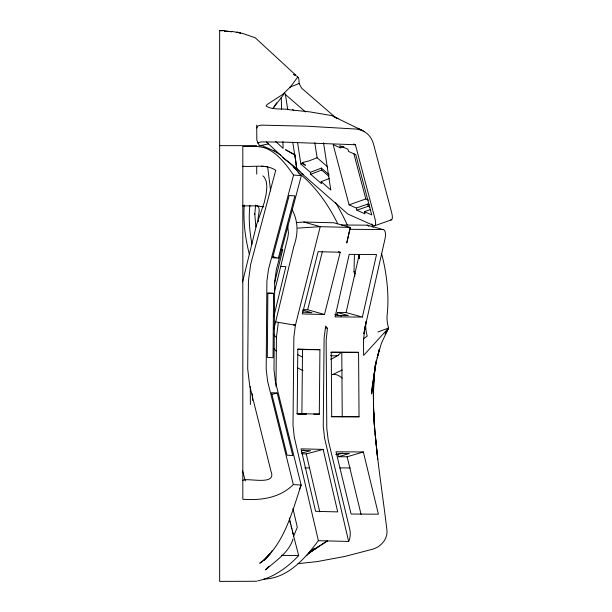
<?xml version="1.0" encoding="UTF-8"?>
<svg xmlns="http://www.w3.org/2000/svg" width="612" height="612" viewBox="0 0 612 612"><rect width="100%" height="100%" fill="white"/><g stroke="black" fill="none" stroke-linecap="round" stroke-linejoin="round"><path stroke-width="0.92" d="M358.624 257.247L359.267 254.393A111.047 100.567 -89.6 0 1 359.412 258.685L358.624 257.247L346.094 312.587L337.38 312.533L336.868 314.782L335.078 314.767M273.564 293.347L273.036 357.768L267.322 357.4L267.849 292.98L273.564 293.347L268.018 293.301M275.974 386.333L276.448 337.097L278.361 322.333M304.646 414.018L301.892 414.003L302.519 349.574L298.113 349.467M319.303 414.133L319.931 349.712L297.807 349.146L297.18 413.574L319.303 414.133L313.803 414.094M354.899 276.127A105.218 55.279 69.3 0 0 354.027 271.476L354.432 254.324M373.496 387.113L373.534 408.426M373.626 383.456L374.016 377.053M258.363 221.674C256.788 217.344 262.097 207.858 256.726 205.441L256.726 205.877L263.734 206.841M374.269 374.307L374.613 370.642L373.266 393.508L373.932 420.482L373.626 411.21M255.663 205.066L254.745 214.46L254.753 213.856L255.893 227.021M348.626 541.444L324.567 438.047L323.251 426.051L324.108 337.992L325.653 326.028L327.443 328.33L326.15 340.326L326.785 428.385L328.254 440.349L349.712 529.02A18.574 16.815 -89.6 0 1 349.077 540.702L348.626 541.444L318.385 540.679C304.99 558.458 288.03 578.241 263.979 579.12M375.684 362.771L373.756 379.8L373.412 404.716L374.513 427.107L373.603 412.182M256.726 127.946L257.966 125.888L261.217 125.123L307.079 126.21L356.635 129.086L362.136 130.387L366.787 133.278A23.225 21.435 -66 0 1 373.534 144.118L391.649 212.555A9.272 2.693 70.6 0 1 390.678 219.769M375.653 362.572L371.606 393.96L376.403 360.116M371.637 390.28L375.416 365.594L379.356 349.169L377.16 357.905L381.414 343.24L388.651 327.963L377.887 332.025M375.018 368.118L376.349 360.59M363.773 333.785L365.846 323.037A23.172 12.179 69.3 0 0 367.238 336.042L363.398 338.811M297.822 228.1L320.214 226.662L350.286 227.427L346.797 242.865L350.286 227.427L333.915 222.783L303.835 222.018L296.246 222.607M362.38 317.062L376.541 254.546L349.215 254.37L335.055 316.894L362.38 317.062L346.094 312.587M273.916 316.243L285.873 266.587L280.281 266.495M273.924 329.034L293.882 246.169C298.258 233.822 298.312 221.888 292.352 210.031M242.566 281.918L256.642 224.497L264.292 202.457L266.212 193.797L266.855 186.714L266.228 181.206L264.33 177.266L262.908 175.889M274.581 282.859L282.698 249.75L280.931 249.306M274.52 291.61L287.824 237.357L288.459 233.187L287.594 225.17M303.261 309.618L307.675 309.733L322.501 251.134M340.241 252.243L318.118 251.685L302.359 313.941L324.482 314.499L340.241 252.243L338.474 251.746M293.561 175.078L268.515 269.119L266.893 281.092L266.174 369.151L267.597 381.146L293.339 484.559C280.028 497.9 260.819 500.662 242.819 499.247L242.819 146.498C252.113 146.566 262.204 145.243 270.481 150.521C280.189 156.519 287.105 165.875 293.561 175.078L301.372 175.583L276.326 269.624L274.704 281.597L273.985 369.656L275.408 381.651L301.15 485.064C292.322 511.28 285.154 540.74 263.94 560.118L270.198 553.73L264.514 559.682L259.855 563.155L264.514 559.682L269.869 553.806M278.315 258.134L294.892 195.886L289.178 195.519L272.6 257.767L278.315 258.134L272.96 256.703M292.995 539.073C288.91 552.644 275.576 560.929 265.447 569.925L268.897 566.192M299.467 489.317L301.15 485.064L293.339 484.559M293.5 536.586L297.294 527.207L292.972 508.641M385.254 333.762L388.536 328.009A23.172 12.179 69.3 0 1 387.144 315.004A120.51 63.311 69.3 0 0 381.72 254.034M385.04 334.297L388.651 327.963L363.605 355.427L363.497 340.563L364.79 328.567L385.093 238.428A9.272 3.833 -75.7 0 0 383.028 229.523L367.162 225.17L341.488 225.002M276.601 102.847L273.074 108.347L284.282 93.69M270.955 552.376L272.003 550.831M336.822 118.682L301.662 88.197L299.115 83.5L298.993 80.379A9.272 6.38 -47 0 0 297.761 77.035L290.34 87.019L282.622 94.47L267.169 104.484L266.075 106.021C272.791 110.451 282.055 108.033 289.774 109.793L309.634 111.851L331.712 115.584L364.591 131.641M292.261 530.788L298.679 555.604C287.594 567.309 273.702 577.552 257.667 580.88M306.52 555.757L314.017 548.75L308.532 553.477L317.758 547.097L309.81 552.307M257.438 142.994L261.248 141.907L284.442 142.129L355.404 144.746L374.911 218.438A9.272 2.693 70.6 0 1 373.94 225.66L347.861 214.039L301.777 173.548L303.414 174.474M342.246 369.969L332.5 374.628A23.172 12.179 69.3 0 1 342.192 378.124M295.497 168.736L296.659 168.017L295.497 168.736L293.859 167.764M289.522 87.34L299.115 83.5M295.007 154.966L285.674 149.772L295.007 154.966L296.193 164.307L292.735 142.122M297.531 142.344L300.867 164.054L302.305 163.496L305.472 165.278A120.51 63.311 69.3 0 0 302.282 162.547L308.754 160.994L317.108 157.751L327.795 167.015M296.698 167.887L296.116 164.085L296.575 167.933L301.532 172.959L295.489 168.537M300.867 164.054L310.406 172.332L321.369 168.07L329.264 174.917M310.406 172.332L310.712 174.298L321.675 170.044L328.851 176.264M310.712 174.298L321.476 183.631L321.17 181.665L329.608 178.39M369.243 204.806L367.613 204.087L356.314 208.057L349.092 204.836L333.142 144.585L340.402 147.813L343.875 146.589M349.092 204.836L365.831 198.954L368.447 200.116M356.314 208.057L356.888 210.222L368.187 206.252L369.816 206.978M356.888 210.222L365.043 213.856L364.469 211.683L370.551 209.549M374.705 225.736L391.443 219.853M335.889 454.502L339.538 453.416L349.368 453.477L338.413 456.728L337.878 454.487L336.087 454.471M337.878 454.487L342.437 453.132M338.413 456.728L347.126 456.782L363.352 451.97L378.407 514.195L351.089 514.026L336.026 451.801L363.352 451.97M301.326 450.792L303.957 450.088M301.846 453.041L310.621 450.692L302.665 450.493M301.861 453.806L306.268 453.92L323.174 449.407L337.717 511.892L315.585 511.334L301.043 448.848L323.174 449.407M258.991 145.817L268.507 143.919M271.835 394.396L277.213 393.049L292.765 455.542L287.051 455.175L271.498 392.682L277.213 393.049M298.052 563.652L316.817 561.64L344.839 556.461L372.654 549.201C380.978 546.745 387.985 538.996 386.906 529.923C382.27 490.709 375.63 451.671 373.618 412.19M219.647 30.684L224.275 30.6L219.647 30.684L219.647 581.4L256.726 581.262M330.794 352.321L358.571 352.344L359.037 416.772L331.26 416.749M219.647 145.641L256.726 145.641M242.819 166.25C253.59 167.26 266.151 163.771 275.714 170.297L250.668 264.346L248.426 280.946L247.707 369.013L249.681 385.652L270.94 471.079C277.244 486.234 248.35 477.605 242.819 480.259M242.459 205.877L256.726 205.877M304.768 467.935L309.511 467.928M339.867 467.928L350.293 467.92M224.528 31.197L231.94 31.694L224.528 31.197L228.276 31.243M349.75 229.316L383.028 229.531M358.571 352.344L331.253 352.175L331.712 416.596L359.037 416.772M297.447 349.276L307.216 349.49L298.174 349.421M302.519 349.574L319.931 349.712M296.82 413.697L306.589 413.911L297.547 413.842M281.474 555.329L298.679 555.604M280.816 249.704L282.698 249.75M297.486 413.888L301.892 414.003M261.385 166.158L266.97 166.632M232.063 31.457L242.413 33.377L255.242 37.776L296.177 75.544M275.645 321.889L295.412 325.255L320.214 226.662L303.835 222.018M337.38 312.533L348.373 315.555L338.543 315.494L334.879 314.484M336.868 314.782L341.45 316.037M325.638 327.833L327.443 328.33M307.675 309.733L324.482 314.499M302.366 310.047L311.967 312.77L302.259 312.074M293.638 324.758L295.412 325.255L293.859 337.227L293.003 425.286L294.318 437.282L318.385 540.679M264.828 146.842L274.191 150.965M353.682 143.981L355.404 144.746M364.469 211.683L371.752 214.934L355.802 154.675L348.549 151.447L347.976 149.274L339.828 145.648L340.402 147.813M333.425 116.295L338.031 118.544M358.028 128.252L362.136 130.387M273.587 150.583L280.816 155.249M296.69 168.262L286.102 160.298L266.427 141.984M282.446 157.292L289.82 162.937L301.372 175.583M264.323 146.964L262.816 145.801A120.51 63.311 69.3 0 0 260.613 145.901M296.82 76.27L298.021 77.265M284.748 92.932L285.422 94.508L305.51 111.927M292.452 109.311L293.821 110.497M321.17 181.665L330.794 190.003L323.534 142.803M275.568 141.364L283.127 148.402L282.874 141.716M259.281 145.373L256.818 140.247L256.726 125.108M354.027 271.476L355.381 273.939M358.624 255.893L359.412 258.685M367.613 204.087L368.187 206.252M353.751 153.306L365.831 198.954M289.292 517.913L293.278 534.307M242.604 470.781L245.29 480.948M289.881 521.6L290.593 524.354M291.067 526.19L291.779 528.952M347.126 456.782L361.065 514.363M306.268 453.92L319.747 511.816M267.681 167.038L270.642 190.913M294.716 155.088L295.03 157.055M321.369 168.07L321.675 170.044M314.79 142.65L317.108 157.751M285.422 94.508L287.724 109.517M375.095 433.74L377.703 459.214L374.207 423.428M373.649 416.864L374.054 421.569M281.222 97.79L281.65 109.25M302.282 162.547L302.305 163.496M252.381 393.723L252.442 400.355M250.247 386.562L250.407 404.555M341.779 352.52L342.246 416.94M256.726 166.525L256.726 174.122M302.986 370.635A120.51 63.311 69.3 0 1 297.348 367.69M276.486 351.288A120.51 63.311 69.3 0 1 273.947 348.687M335.46 202.434A120.51 63.311 69.3 0 1 347.279 225.002M365.915 321.315A120.51 63.311 69.3 0 1 365.739 323.075M365.509 325.041A120.51 63.311 69.3 0 1 364.79 329.86M364.446 331.742A120.51 63.311 69.3 0 1 364.079 333.594M302.512 357.018A105.218 55.279 69.3 0 1 297.684 354.585M276.7 337.793A105.218 55.279 69.3 0 1 273.457 334.267M298.143 172.615A105.218 55.279 69.3 0 1 337.725 223.732M341.045 352.634A105.218 55.279 69.3 0 1 330.618 359.236M367.162 225.17A9.272 3.802 -73.5 0 1 368.822 226.356M338.184 355.549A105.218 55.279 69.3 0 1 330.602 355.649M249.275 253.988A105.218 55.279 69.3 0 1 244.257 205.028M371.698 223.916A120.51 63.311 69.3 0 1 373.083 227.35M251.945 244.196A96.413 50.651 69.3 0 1 249.91 205.425M327.366 540.901L310.605 551.833L327.366 540.901M240.501 32.926L236.859 32.168L240.501 32.926M294.426 74.786L293.638 74.496L295.198 75.184L294.426 74.786"/></g></svg>
